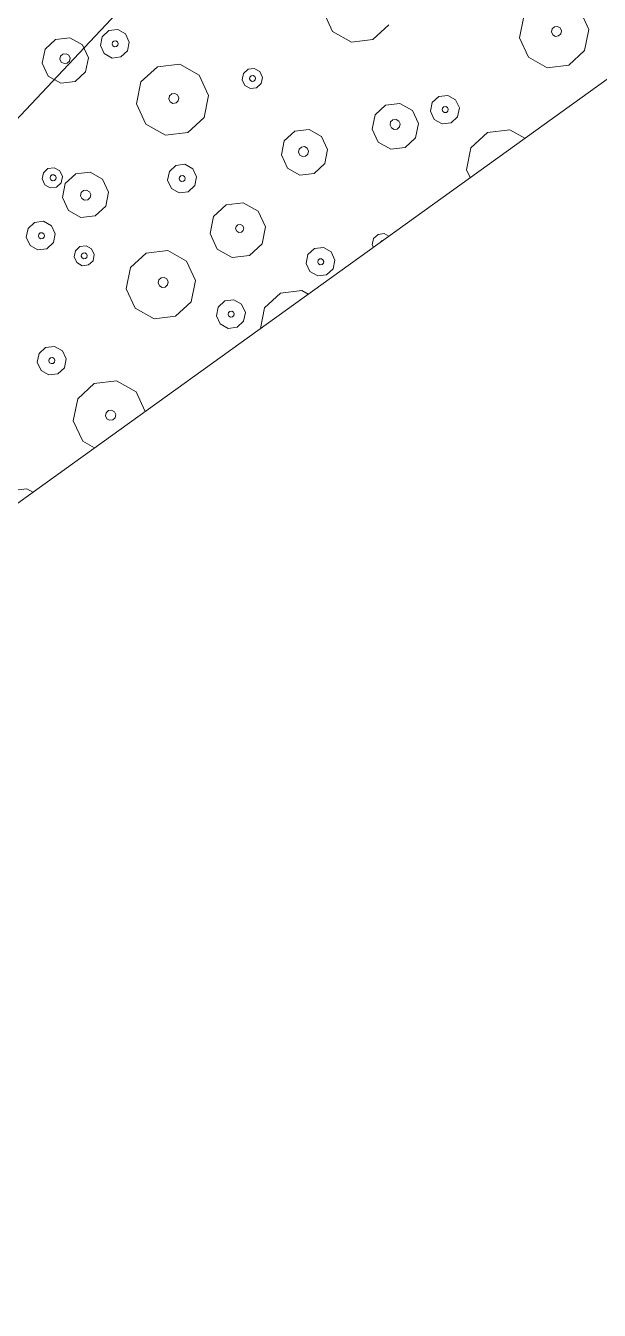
# Model space of a CAD drawing. Header units: metres. Extents: x -2858 to 512, y -1995 to 1252.
# Drawn here: x -470.12 to -466.96, y -199.85 to -192.77 of the extents above; entities that cross this region are included whole.
import ezdxf

# ---------------------------------------------------------------- set-up
doc = ezdxf.new("R2010")
doc.units = ezdxf.units.M
doc.layers.add('Calque commun', color=7, linetype='Continuous')

# ---------------------------------------------------------------- blocks, each defined once
blk = doc.blocks.new('pattern')
at = {"layer": 'Calque commun', "color": 54, "linetype": 'Continuous', "lineweight": 9}
for p, q in [((103.3944, 107.4907), (103.3738, 107.5832)), ((102.6922, 107.4461), (102.7944, 107.5064)), ((102.7944, 107.5064), (102.9125, 107.4952)), ((102.9125, 107.4952), (103.0015, 107.4166)), ((103.4871, 107.4089), (103.3944, 107.4907)), ((103.7355, 107.5036), (103.7165, 107.46)), ((102.645, 107.3372), (102.6922, 107.4461)), ((103.0015, 107.4166), (103.0273, 107.3008)), ((103.6101, 107.3972), (103.4871, 107.4089)), ((103.7165, 107.46), (103.6101, 107.3972)), ((102.7903, 107.323), (102.7972, 107.3389)), ((102.7941, 107.3061), (102.7903, 107.323)), ((102.7972, 107.3389), (102.8121, 107.3477)), ((102.8121, 107.3477), (102.8293, 107.3461)), ((102.8293, 107.3461), (102.8423, 107.3346)), ((102.8423, 107.3346), (102.846, 107.3177)), ((104.2814, 107.3573), (104.2753, 107.3848)), ((104.3073, 107.3344), (104.2814, 107.3573)), ((104.3418, 107.3311), (104.3073, 107.3344)), ((104.3196, 107.3737), (104.3175, 107.3755)), ((104.3299, 107.3727), (104.3196, 107.3737)), ((104.33, 107.3728), (104.3299, 107.3727)), ((104.3716, 107.3487), (104.3418, 107.3311)), ((104.3775, 107.3623), (104.3716, 107.3487)), ((102.807, 107.2947), (102.7941, 107.3061)), ((102.8242, 107.293), (102.807, 107.2947)), ((102.8391, 107.3018), (102.8242, 107.293)), ((102.846, 107.3177), (102.8391, 107.3018)), ((103.0273, 107.3008), (102.9801, 107.1919)), ((104.5513, 107.2065), (104.571, 107.2518)), ((104.571, 107.2518), (104.6135, 107.277)), ((104.6135, 107.277), (104.6628, 107.2723)), ((104.6628, 107.2723), (104.6998, 107.2396)), ((104.818, 107.2282), (104.8093, 107.2673)), ((102.9801, 107.1919), (102.8779, 107.1316)), ((103.4694, 107.1578), (103.4891, 107.2032)), ((103.4891, 107.2032), (103.5317, 107.2283)), ((103.5317, 107.2283), (103.5809, 107.2236)), ((103.5809, 107.2236), (103.6179, 107.1909)), ((103.6179, 107.1909), (103.6287, 107.1426)), ((104.562, 107.1582), (104.5513, 107.2065)), ((104.6135, 107.2013), (104.6176, 107.2109)), ((104.6158, 107.1912), (104.6135, 107.2013)), ((104.6235, 107.1843), (104.6158, 107.1912)), ((104.6176, 107.2109), (104.6266, 107.2161)), ((104.6339, 107.1834), (104.6235, 107.1843)), ((104.6266, 107.2161), (104.6369, 107.2152)), ((104.6428, 107.1886), (104.6339, 107.1834)), ((104.6369, 107.2152), (104.6447, 107.2083)), ((104.6469, 107.1982), (104.6428, 107.1886)), ((104.6447, 107.2083), (104.6469, 107.1982)), ((104.7106, 107.1913), (104.6909, 107.1459)), ((104.6998, 107.2396), (104.7106, 107.1913)), ((104.907, 107.1497), (104.818, 107.2282)), ((105.1255, 107.1977), (105.0251, 107.1384)), ((103.4802, 107.1096), (103.4694, 107.1578)), ((103.5172, 107.0768), (103.4802, 107.1096)), ((103.5316, 107.1527), (103.5357, 107.1622)), ((103.5339, 107.1426), (103.5316, 107.1527)), ((103.5416, 107.1357), (103.5339, 107.1426)), ((103.5357, 107.1622), (103.5447, 107.1675)), ((103.552, 107.1347), (103.5416, 107.1357)), ((103.5447, 107.1675), (103.555, 107.1665)), ((103.5609, 107.14), (103.552, 107.1347)), ((103.555, 107.1665), (103.5628, 107.1596)), ((103.5651, 107.1495), (103.5609, 107.14)), ((103.5628, 107.1596), (103.5651, 107.1495)), ((103.6287, 107.1426), (103.609, 107.0973)), ((103.7041, 107.0928), (103.7723, 107.133)), ((103.7723, 107.133), (103.851, 107.1255)), ((103.851, 107.1255), (103.9103, 107.0732)), ((104.5991, 107.1255), (104.562, 107.1582)), ((104.6483, 107.1208), (104.5991, 107.1255)), ((104.6909, 107.1459), (104.6483, 107.1208)), ((105.0251, 107.1384), (104.907, 107.1497)), ((103.5665, 107.0721), (103.5172, 107.0768)), ((103.609, 107.0973), (103.5665, 107.0721)), ((103.6727, 107.0202), (103.7041, 107.0928)), ((103.9103, 107.0732), (103.9275, 106.996)), ((105.0956, 107.0315), (105.1153, 107.0769)), ((105.1153, 107.0769), (105.1579, 107.102)), ((105.1579, 107.102), (105.2071, 107.0973)), ((105.1619, 107.0359), (105.1709, 107.0412)), ((105.1709, 107.0412), (105.1812, 107.0402)), ((105.1812, 107.0402), (105.189, 107.0333)), ((105.2071, 107.0973), (105.2441, 107.0646)), ((105.2441, 107.0646), (105.2549, 107.0163)), ((103.6899, 106.943), (103.6727, 107.0202)), ((103.7657, 107.0029), (103.7725, 107.0188)), ((103.7694, 106.986), (103.7657, 107.0029)), ((103.7824, 106.9745), (103.7694, 106.986)), ((103.7725, 107.0188), (103.7874, 107.0275)), ((103.7996, 106.9729), (103.7824, 106.9745)), ((103.7874, 107.0275), (103.8047, 107.0259)), ((103.8145, 106.9817), (103.7996, 106.9729)), ((103.8047, 107.0259), (103.8176, 107.0145)), ((103.8214, 106.9976), (103.8145, 106.9817)), ((103.8176, 107.0145), (103.8214, 106.9976)), ((103.9275, 106.996), (103.896, 106.9234)), ((105.1064, 106.9832), (105.0956, 107.0315)), ((105.1434, 106.9505), (105.1064, 106.9832)), ((105.1578, 107.0264), (105.1619, 107.0359)), ((105.1601, 107.0162), (105.1578, 107.0264)), ((105.1678, 107.0094), (105.1601, 107.0162)), ((105.1782, 107.0084), (105.1678, 107.0094)), ((105.1871, 107.0137), (105.1782, 107.0084)), ((105.1913, 107.0232), (105.1871, 107.0137)), ((105.189, 107.0333), (105.1913, 107.0232)), ((105.2352, 106.971), (105.1926, 106.9458)), ((105.2549, 107.0163), (105.2352, 106.971)), ((105.8432, 106.9202), (105.8905, 107.0293)), ((103.7492, 106.8907), (103.6899, 106.943)), ((103.896, 106.9234), (103.8279, 106.8832)), ((105.1926, 106.9458), (105.1434, 106.9505)), ((105.8701, 106.7995), (105.8432, 106.9202)), ((106.0044, 106.9044), (106.0113, 106.9203)), ((106.0082, 106.8876), (106.0044, 106.9044)), ((106.0113, 106.9203), (106.0262, 106.9291)), ((106.0262, 106.9291), (106.0434, 106.9275)), ((106.0434, 106.9275), (106.0564, 106.916)), ((106.0602, 106.8991), (106.0533, 106.8833)), ((106.0564, 106.916), (106.0602, 106.8991)), ((106.225, 106.9557), (106.2414, 106.8822)), ((103.8279, 106.8832), (103.7492, 106.8907)), ((104.1447, 106.8153), (104.2128, 106.8555)), ((104.2128, 106.8555), (104.2916, 106.848)), ((104.2916, 106.848), (104.3509, 106.7956)), ((104.6526, 106.7578), (104.6903, 106.8449)), ((104.6903, 106.8449), (104.7721, 106.8931)), ((104.7721, 106.8931), (104.8666, 106.8841)), ((104.8666, 106.8841), (104.9378, 106.8213)), ((106.0211, 106.8761), (106.0082, 106.8876)), ((106.0384, 106.8745), (106.0211, 106.8761)), ((106.0533, 106.8833), (106.0384, 106.8745)), ((106.2414, 106.8822), (106.1922, 106.7688)), ((106.6427, 106.8284), (106.6344, 106.8656)), ((106.702, 106.776), (106.6427, 106.8284)), ((104.1132, 106.7427), (104.1447, 106.8153)), ((104.3509, 106.7956), (104.3681, 106.7184)), ((104.6732, 106.6651), (104.6526, 106.7578)), ((104.7688, 106.7464), (104.7743, 106.7591)), ((104.7743, 106.7591), (104.7862, 106.7662)), ((104.7862, 106.7662), (104.8, 106.7648)), ((104.8, 106.7648), (104.8104, 106.7557)), ((104.8104, 106.7557), (104.8134, 106.7422)), ((104.9378, 106.8213), (104.9584, 106.7286)), ((105.1679, 106.7549), (105.2701, 106.8153)), ((105.2701, 106.8153), (105.3882, 106.804)), ((105.3882, 106.804), (105.4771, 106.7255)), ((105.9627, 106.7177), (105.8701, 106.7995)), ((106.1922, 106.7688), (106.0858, 106.706)), ((104.1304, 106.6655), (104.1132, 106.7427)), ((104.2137, 106.7268), (104.2206, 106.7427)), ((104.2174, 106.7099), (104.2137, 106.7268)), ((104.2304, 106.6985), (104.2174, 106.7099)), ((104.2206, 106.7427), (104.2355, 106.7515)), ((104.2476, 106.6968), (104.2304, 106.6985)), ((104.2355, 106.7515), (104.2527, 106.7499)), ((104.2625, 106.7056), (104.2476, 106.6968)), ((104.2527, 106.7499), (104.2657, 106.7384)), ((104.2694, 106.7215), (104.2625, 106.7056)), ((104.2657, 106.7384), (104.2694, 106.7215)), ((104.3681, 106.7184), (104.3366, 106.6458)), ((104.7718, 106.7329), (104.7688, 106.7464)), ((104.7822, 106.7237), (104.7718, 106.7329)), ((104.796, 106.7224), (104.7822, 106.7237)), ((104.8079, 106.7295), (104.796, 106.7224)), ((104.8134, 106.7422), (104.8079, 106.7295)), ((104.9584, 106.7286), (104.9206, 106.6415)), ((105.1207, 106.6461), (105.1679, 106.7549)), ((105.4771, 106.7255), (105.5029, 106.6097)), ((106.0858, 106.706), (105.9627, 106.7177)), ((104.1897, 106.6131), (104.1304, 106.6655)), ((104.3366, 106.6458), (104.2685, 106.6056)), ((104.7444, 106.6023), (104.6732, 106.6651)), ((104.9206, 106.6415), (104.8389, 106.5933)), ((105.1465, 106.5303), (105.1207, 106.6461)), ((105.266, 106.6319), (105.2729, 106.6477)), ((105.2697, 106.615), (105.266, 106.6319)), ((105.2827, 106.6035), (105.2697, 106.615)), ((105.2729, 106.6477), (105.2878, 106.6565)), ((105.2878, 106.6565), (105.305, 106.6549)), ((105.305, 106.6549), (105.3179, 106.6434)), ((105.3217, 106.6265), (105.3148, 106.6107)), ((105.3179, 106.6434), (105.3217, 106.6265)), ((103.4084, 106.608), (103.5266, 106.5968)), ((103.5266, 106.5968), (103.6155, 106.5182)), ((104.2685, 106.6056), (104.1897, 106.6131)), ((104.8389, 106.5933), (104.7444, 106.6023)), ((105.2999, 106.6019), (105.2827, 106.6035)), ((105.3148, 106.6107), (105.2999, 106.6019)), ((105.5029, 106.6097), (105.4557, 106.5008)), ((103.6155, 106.5182), (103.6413, 106.4024)), ((105.2354, 106.4517), (105.1465, 106.5303)), ((105.4557, 106.5008), (105.3536, 106.4405)), ((105.9451, 106.4667), (105.9648, 106.512)), ((105.9648, 106.512), (106.0073, 106.5372)), ((106.0073, 106.5372), (106.0565, 106.5325)), ((106.0114, 106.4711), (106.0204, 106.4763)), ((106.0204, 106.4763), (106.0307, 106.4754)), ((106.0307, 106.4754), (106.0385, 106.4685)), ((106.0565, 106.5325), (106.0936, 106.4997)), ((106.0936, 106.4997), (106.1044, 106.4515)), ((103.6413, 106.4024), (103.5941, 106.2935)), ((104.7382, 106.3776), (104.7808, 106.4027)), ((104.7808, 106.4027), (104.83, 106.398)), ((105.3536, 106.4405), (105.2354, 106.4517)), ((105.9558, 106.4184), (105.9451, 106.4667)), ((105.9929, 106.3857), (105.9558, 106.4184)), ((106.0073, 106.4615), (106.0114, 106.4711)), ((106.0095, 106.4514), (106.0073, 106.4615)), ((106.0173, 106.4445), (106.0095, 106.4514)), ((106.0277, 106.4435), (106.0173, 106.4445)), ((106.0366, 106.4488), (106.0277, 106.4435)), ((106.0407, 106.4584), (106.0366, 106.4488)), ((106.0385, 106.4685), (106.0407, 106.4584)), ((106.0847, 106.4061), (106.0421, 106.381)), ((106.1044, 106.4515), (106.0847, 106.4061)), ((104.7186, 106.3322), (104.7382, 106.3776)), ((104.7293, 106.284), (104.7186, 106.3322)), ((104.7808, 106.3271), (104.7849, 106.3366)), ((104.7849, 106.3366), (104.7938, 106.3419)), ((104.7938, 106.3419), (104.8042, 106.3409)), ((104.8042, 106.3409), (104.8119, 106.334)), ((104.8119, 106.334), (104.8142, 106.3239)), ((104.83, 106.398), (104.8671, 106.3653)), ((104.8671, 106.3653), (104.8778, 106.317)), ((106.0421, 106.381), (105.9929, 106.3857)), ((104.0737, 106.251), (104.0875, 106.2827)), ((104.0875, 106.2827), (104.1173, 106.3003)), ((104.1156, 106.2577), (104.1246, 106.2629)), ((104.1173, 106.3003), (104.1517, 106.297)), ((104.1246, 106.2629), (104.1349, 106.2619)), ((104.1349, 106.2619), (104.1427, 106.2551)), ((104.1517, 106.297), (104.1777, 106.2741)), ((104.1777, 106.2741), (104.1852, 106.2404)), ((104.7664, 106.2512), (104.7293, 106.284)), ((104.783, 106.317), (104.7808, 106.3271)), ((104.7908, 106.3101), (104.783, 106.317)), ((104.8011, 106.3091), (104.7908, 106.3101)), ((104.8101, 106.3144), (104.8011, 106.3091)), ((104.8142, 106.3239), (104.8101, 106.3144)), ((104.8582, 106.2717), (104.8156, 106.2465)), ((104.8778, 106.317), (104.8582, 106.2717)), ((105.4325, 106.244), (105.4623, 106.2616)), ((105.4623, 106.2616), (105.4968, 106.2583)), ((104.0812, 106.2172), (104.0737, 106.251)), ((104.1072, 106.1943), (104.0812, 106.2172)), ((104.1416, 106.191), (104.1072, 106.1943)), ((104.1115, 106.2481), (104.1156, 106.2577)), ((104.1137, 106.238), (104.1115, 106.2481)), ((104.1215, 106.2311), (104.1137, 106.238)), ((104.1319, 106.2301), (104.1215, 106.2311)), ((104.1408, 106.2354), (104.1319, 106.2301)), ((104.1449, 106.2449), (104.1408, 106.2354)), ((104.1714, 106.2086), (104.1416, 106.191)), ((104.1427, 106.2551), (104.1449, 106.2449)), ((104.1852, 106.2404), (104.1714, 106.2086)), ((104.3592, 106.1284), (104.4656, 106.1912)), ((104.4656, 106.1912), (104.5887, 106.1795)), ((104.8156, 106.2465), (104.7664, 106.2512)), ((105.4188, 106.2122), (105.4325, 106.244)), ((105.4263, 106.1785), (105.4188, 106.2122)), ((105.4582, 106.2095), (105.4623, 106.219)), ((105.4605, 106.1994), (105.4582, 106.2095)), ((105.4683, 106.1925), (105.4605, 106.1994)), ((105.4623, 106.219), (105.4713, 106.2243)), ((105.4786, 106.1915), (105.4683, 106.1925)), ((105.4713, 106.2243), (105.4816, 106.2233)), ((105.4875, 106.1968), (105.4786, 106.1915)), ((105.4816, 106.2233), (105.4894, 106.2164)), ((105.4917, 106.2063), (105.4875, 106.1968)), ((105.4894, 106.2164), (105.4917, 106.2063)), ((105.4968, 106.2583), (105.5228, 106.2354)), ((105.5303, 106.2016), (105.5165, 106.1699)), ((105.5228, 106.2354), (105.5303, 106.2016)), ((104.31, 106.015), (104.3592, 106.1284)), ((104.5887, 106.1795), (104.6813, 106.0977)), ((105.4522, 106.1556), (105.4263, 106.1785)), ((105.4867, 106.1523), (105.4522, 106.1556)), ((105.5165, 106.1699), (105.4867, 106.1523)), ((104.6813, 106.0977), (104.7082, 105.977)), ((105.0923, 106.0004), (105.1238, 106.073)), ((105.1238, 106.073), (105.1919, 106.1132)), ((105.1919, 106.1132), (105.2707, 106.1057)), ((105.2707, 106.1057), (105.33, 106.0533)), ((105.33, 106.0533), (105.3472, 105.9761)), ((104.3369, 105.8943), (104.31, 106.015)), ((104.4712, 105.9993), (104.4781, 106.0151)), ((104.475, 105.9824), (104.4712, 105.9993)), ((104.488, 105.9709), (104.475, 105.9824)), ((104.4781, 106.0151), (104.493, 106.0239)), ((104.493, 106.0239), (104.5102, 106.0223)), ((104.5201, 105.9781), (104.5052, 105.9693)), ((104.5102, 106.0223), (104.5232, 106.0108)), ((104.527, 105.9939), (104.5201, 105.9781)), ((104.5232, 106.0108), (104.527, 105.9939)), ((104.7082, 105.977), (104.659, 105.8636)), ((105.1096, 105.9232), (105.0923, 106.0004)), ((105.1926, 105.9927), (105.1995, 106.0086)), ((105.1963, 105.9758), (105.1926, 105.9927)), ((105.1995, 106.0086), (105.2144, 106.0174)), ((105.2144, 106.0174), (105.2316, 106.0157)), ((105.2316, 106.0157), (105.2446, 106.0043)), ((105.2483, 105.9874), (105.2414, 105.9715)), ((105.2446, 106.0043), (105.2483, 105.9874)), ((105.4719, 105.962), (105.4915, 106.0073)), ((105.4915, 106.0073), (105.5341, 106.0325)), ((105.5341, 106.0325), (105.5833, 106.0278)), ((105.5833, 106.0278), (105.6204, 105.995)), ((105.6204, 105.995), (105.6311, 105.9468)), ((104.5052, 105.9693), (104.488, 105.9709)), ((105.1688, 105.8708), (105.1096, 105.9232)), ((105.2093, 105.9643), (105.1963, 105.9758)), ((105.2265, 105.9627), (105.2093, 105.9643)), ((105.2414, 105.9715), (105.2265, 105.9627)), ((105.3472, 105.9761), (105.3157, 105.9035)), ((105.4826, 105.9137), (105.4719, 105.962)), ((105.5197, 105.881), (105.4826, 105.9137)), ((105.5328, 105.9598), (105.5369, 105.9693)), ((105.535, 105.9496), (105.5328, 105.9598)), ((105.5428, 105.9428), (105.535, 105.9496)), ((105.5369, 105.9693), (105.5458, 105.9746)), ((105.5532, 105.9418), (105.5428, 105.9428)), ((105.5458, 105.9746), (105.5562, 105.9736)), ((105.5621, 105.947), (105.5532, 105.9418)), ((105.5562, 105.9736), (105.564, 105.9667)), ((105.5662, 105.9566), (105.5621, 105.947)), ((105.564, 105.9667), (105.5662, 105.9566)), ((105.6311, 105.9468), (105.6115, 105.9014)), ((104.4296, 105.8125), (104.3369, 105.8943)), ((104.659, 105.8636), (104.5526, 105.8008)), ((105.2476, 105.8633), (105.1688, 105.8708)), ((105.2301, 105.8265), (105.2599, 105.8441)), ((105.3157, 105.9035), (105.2476, 105.8633)), ((105.2599, 105.8441), (105.2944, 105.8408)), ((105.2944, 105.8408), (105.3203, 105.8179)), ((105.5689, 105.8763), (105.5197, 105.881)), ((105.6115, 105.9014), (105.5689, 105.8763)), ((104.5526, 105.8008), (104.4296, 105.8125)), ((105.2164, 105.7947), (105.2301, 105.8265)), ((105.2239, 105.7609), (105.2164, 105.7947)), ((105.252, 105.7943), (105.2562, 105.8039)), ((105.2543, 105.7842), (105.252, 105.7943)), ((105.2621, 105.7773), (105.2543, 105.7842)), ((105.2562, 105.8039), (105.2651, 105.8092)), ((105.2724, 105.7764), (105.2621, 105.7773)), ((105.2651, 105.8092), (105.2754, 105.8082)), ((105.2813, 105.7816), (105.2724, 105.7764)), ((105.2754, 105.8082), (105.2832, 105.8013)), ((105.2855, 105.7912), (105.2813, 105.7816)), ((105.2832, 105.8013), (105.2855, 105.7912)), ((105.3279, 105.7841), (105.3141, 105.7523)), ((105.3203, 105.8179), (105.3279, 105.7841)), ((105.2498, 105.738), (105.2239, 105.7609)), ((105.2843, 105.7348), (105.2498, 105.738)), ((105.3141, 105.7523), (105.2843, 105.7348)), ((104.4316, 105.6068), (104.4742, 105.632)), ((104.4742, 105.632), (104.5234, 105.6273)), ((104.5234, 105.6273), (104.5604, 105.5946)), ((104.4119, 105.5615), (104.4316, 105.6068)), ((104.4227, 105.5132), (104.4119, 105.5615)), ((104.4741, 105.5563), (104.4782, 105.5659)), ((104.4764, 105.5462), (104.4741, 105.5563)), ((104.4782, 105.5659), (104.4872, 105.5711)), ((104.4872, 105.5711), (104.4975, 105.5702)), ((104.4975, 105.5702), (104.5053, 105.5633)), ((104.5076, 105.5532), (104.5034, 105.5436)), ((104.5053, 105.5633), (104.5076, 105.5532)), ((104.5604, 105.5946), (104.5712, 105.5463)), ((104.4597, 105.4805), (104.4227, 105.5132)), ((104.4842, 105.5393), (104.4764, 105.5462)), ((104.4945, 105.5384), (104.4842, 105.5393)), ((104.5034, 105.5436), (104.4945, 105.5384)), ((104.5515, 105.5009), (104.5089, 105.4758)), ((104.5712, 105.5463), (104.5515, 105.5009)), ((104.6152, 105.4239), (104.6466, 105.4965)), ((104.6466, 105.4965), (104.7148, 105.5367)), ((104.7148, 105.5367), (104.7935, 105.5292)), ((104.7935, 105.5292), (104.8528, 105.4768)), ((104.5089, 105.4758), (104.4597, 105.4805)), ((104.6324, 105.3467), (104.6152, 105.4239)), ((104.7082, 105.4065), (104.715, 105.4224)), ((104.715, 105.4224), (104.7299, 105.4312)), ((104.7299, 105.4312), (104.7472, 105.4296)), ((104.7472, 105.4296), (104.7601, 105.4181)), ((104.7601, 105.4181), (104.7639, 105.4012)), ((104.8528, 105.4768), (104.87, 105.3996)), ((104.6917, 105.2943), (104.6324, 105.3467)), ((104.7119, 105.3896), (104.7082, 105.4065)), ((104.7249, 105.3782), (104.7119, 105.3896)), ((104.7421, 105.3765), (104.7249, 105.3782)), ((104.757, 105.3853), (104.7421, 105.3765)), ((104.7639, 105.4012), (104.757, 105.3853)), ((104.87, 105.3996), (104.8385, 105.327)), ((104.7704, 105.2868), (104.6917, 105.2943)), ((104.8385, 105.327), (104.7704, 105.2868))]:
    blk.add_line(p, q, dxfattribs=at)
at = {"layer": 'Calque commun', "color": 7, "linetype": 'Continuous', "lineweight": 9}
mesh = blk.add_polyface(dxfattribs=at)
corners = [(70.8497, 113.5412), (53.8349, 19.1692), (74.7282, 106.3237), (76.0435, 113.5984), (74.769, 106.1763), (58.8077, 18.2701), (114.1703, 105.207), (114.1703, 98.5387)]
mesh.append_faces([[corners[k] for k in face] for face in [(3, 4, 6)]], dxfattribs={"vtx0": -1, "vtx1": -1, "color": 7})
mesh.append_faces([[corners[k] for k in face] for face in [(3, 2, 4)]], dxfattribs={"vtx0": -1, "vtx2": -1, "color": 7})
mesh.append_faces([[corners[k] for k in face] for face in [(5, 2, 1)]], dxfattribs={"vtx1": -1, "color": 7})
mesh.append_faces([[corners[k] for k in face] for face in [(0, 1, 2), (3, 0, 2)]], dxfattribs={"vtx1": -1, "vtx2": -1, "color": 7})
mesh.append_faces([[corners[k] for k in face] for face in [(4, 7, 6)]], dxfattribs={"vtx2": -1, "color": 7})

msp = doc.modelspace()

# ---------------------------------------------------------------- block references
at = {"layer": 'Calque commun', "color": 0, "linetype": 'ByBlock', "lineweight": -2, "rotation": 228.1617603435354}
msp.add_blockref('pattern', (-478.5712, -44.6144), dxfattribs=at)

doc.saveas('drawing.dxf')
